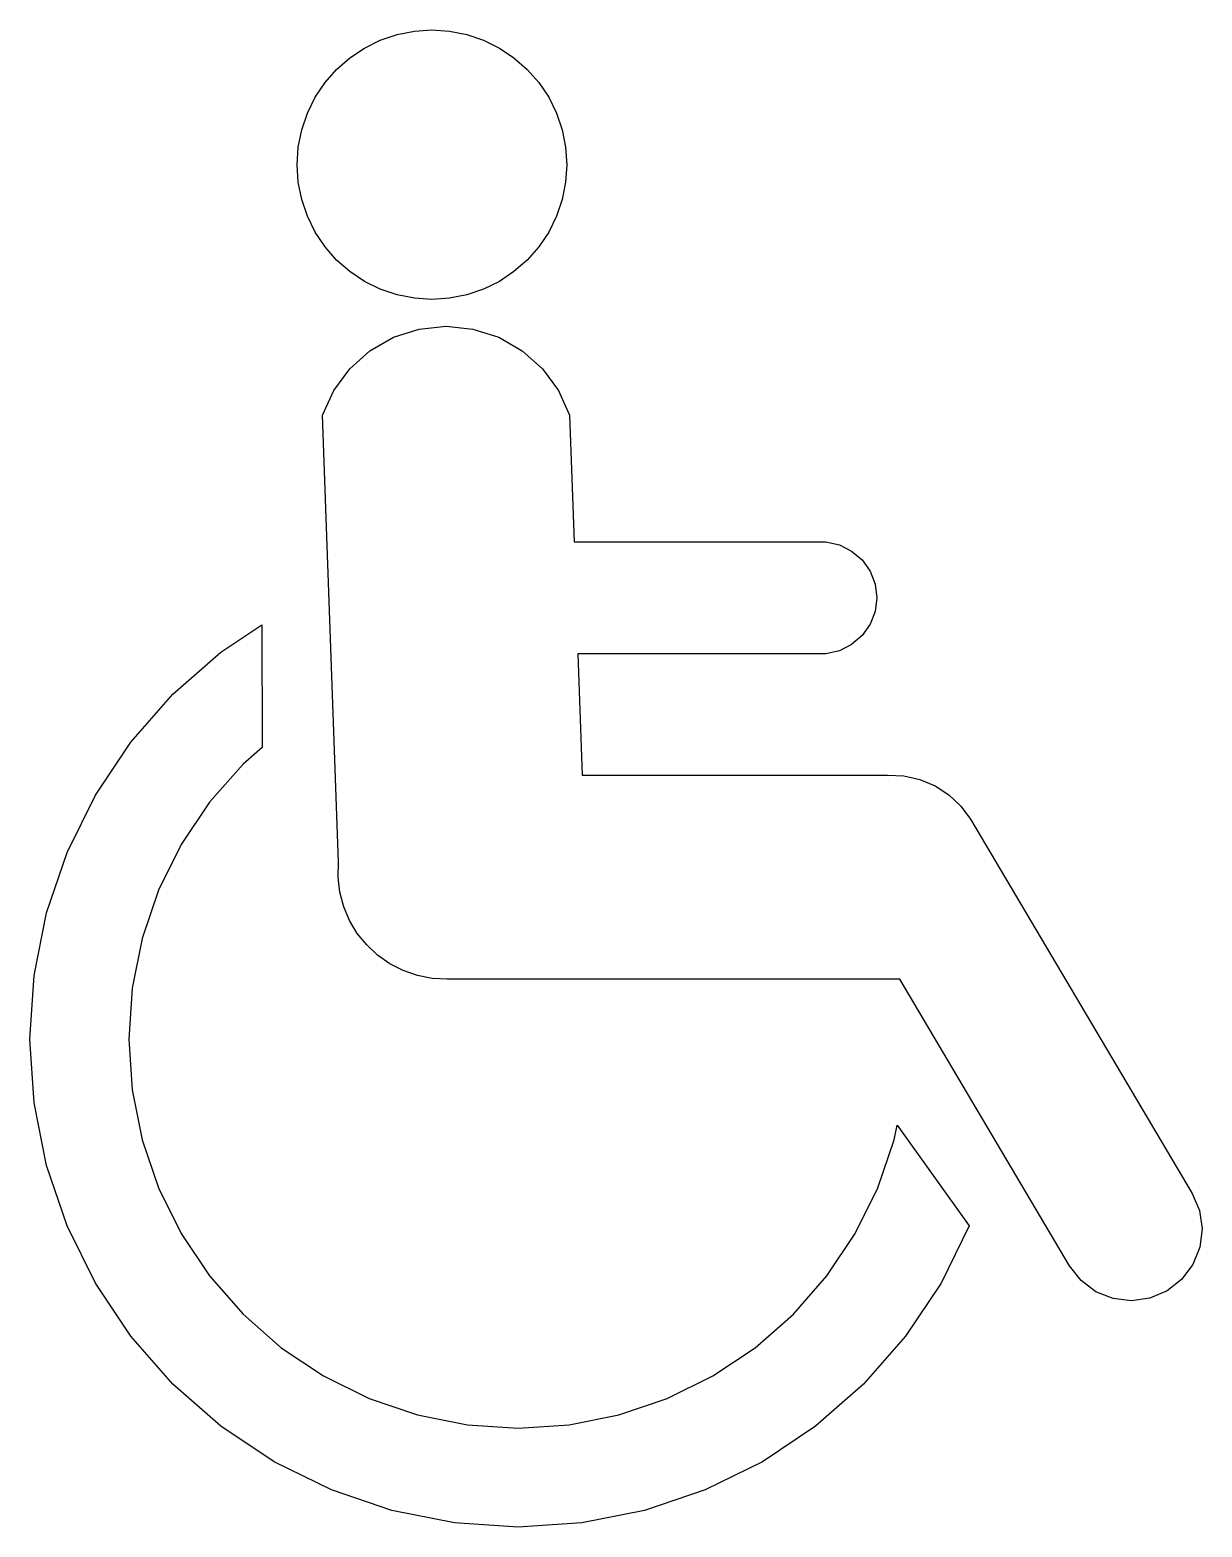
# Model space of a CAD drawing. Header units: metres. Extents: x 0 to 103, y 0 to 132.
import ezdxf

# ---------------------------------------------------------------- set-up
doc = ezdxf.new("R2010")
doc.units = ezdxf.units.M

msp = doc.modelspace()

# ---------------------------------------------------------------- linework, layer by layer
at = {"layer": 'Layer0'}
for points in [[(44.82, 127.27, 0), (45.68, 125.98, 0), (46.37, 124.58, 0), (46.86, 123.11, 0), (47.17, 121.59, 0), (47.27, 120.04, 0), (47.17, 118.49, 0), (46.86, 116.97, 0), (46.37, 115.5, 0), (45.68, 114.1, 0), (44.82, 112.81, 0), (43.79, 111.64, 0), (42.62, 110.62, 0), (41.33, 109.76, 0), (39.94, 109.07, 0), (38.47, 108.57, 0), (36.95, 108.27, 0), (35.4, 108.17, 0), (33.85, 108.27, 0), (32.32, 108.57, 0), (30.85, 109.07, 0), (29.46, 109.76, 0), (28.17, 110.62, 0), (27, 111.64, 0), (25.98, 112.81, 0), (25.12, 114.1, 0), (24.43, 115.5, 0), (23.93, 116.97, 0), (23.63, 118.49, 0), (23.53, 120.04, 0), (23.63, 121.59, 0), (23.93, 123.11, 0), (24.43, 124.58, 0), (25.12, 125.98, 0), (25.98, 127.27, 0), (27, 128.43, 0), (28.17, 129.46, 0), (29.46, 130.32, 0), (30.85, 131.01, 0), (32.32, 131.51, 0), (33.85, 131.81, 0), (35.4, 131.91, 0), (36.95, 131.81, 0), (38.47, 131.51, 0), (39.94, 131.01, 0), (41.33, 130.32, 0), (42.62, 129.46, 0), (43.79, 128.43, 0), (44.82, 127.27, 0)], [(48.63, 66.25, 0), (75.51, 66.25, 0), (76.96, 66.18, 0), (78.37, 65.86, 0), (79.7, 65.3, 0), (80.91, 64.51, 0), (81.97, 63.53, 0), (82.83, 62.37, 0), (102.33, 29.4, 0), (102.97, 27.89, 0), (103.21, 26.27, 0), (103.01, 24.65, 0), (102.4, 23.13, 0), (101.41, 21.82, 0), (100.13, 20.81, 0), (98.62, 20.17, 0), (97, 19.94, 0), (95.37, 20.13, 0), (93.85, 20.74, 0), (92.55, 21.73, 0), (91.53, 23.01, 0), (76.6, 48.27, 0), (36.73, 48.27, 0), (35.41, 48.34, 0), (34.11, 48.59, 0), (32.86, 49.03, 0), (31.69, 49.63, 0), (30.61, 50.38, 0), (29.65, 51.29, 0), (28.82, 52.31, 0), (28.14, 53.45, 0), (27.63, 54.66, 0), (27.29, 55.94, 0), (27.13, 57.25, 0), (27.16, 58.57, 0), (25.77, 97.97, 0), (26.75, 100.14, 0), (28.16, 102.06, 0), (29.94, 103.64, 0), (32.01, 104.83, 0), (34.27, 105.56, 0), (36.64, 105.81, 0), (39.01, 105.56, 0), (41.28, 104.83, 0), (43.34, 103.64, 0), (45.12, 102.06, 0), (46.53, 100.14, 0), (47.51, 97.97, 0), (47.91, 86.81, 0), (70.08, 86.81, 0), (71.27, 86.54, 0), (72.35, 86, 0), (73.28, 85.21, 0), (73.98, 84.22, 0), (74.41, 83.08, 0), (74.56, 81.88, 0), (74.41, 80.67, 0), (73.98, 79.54, 0), (73.28, 78.55, 0), (72.35, 77.76, 0), (71.27, 77.21, 0), (70.08, 76.95, 0), (48.25, 76.95, 0), (48.63, 66.25, 0)], [(76.35, 35.4, 0), (82.71, 26.54, 0), (80.23, 21.5, 0), (77.1, 16.82, 0), (73.39, 12.59, 0), (69.17, 8.88, 0), (64.49, 5.76, 0), (59.45, 3.27, 0), (54.12, 1.46, 0), (48.6, 0.37, 0), (42.99, 0, 0), (37.38, 0.37, 0), (31.87, 1.46, 0), (26.54, 3.27, 0), (21.5, 5.76, 0), (16.82, 8.88, 0), (12.59, 12.59, 0), (8.88, 16.82, 0), (5.76, 21.5, 0), (3.27, 26.54, 0), (1.46, 31.87, 0), (0.37, 37.38, 0), (0, 42.99, 0), (0.37, 48.6, 0), (1.46, 54.12, 0), (3.27, 59.45, 0), (5.76, 64.49, 0), (8.88, 69.17, 0), (12.59, 73.39, 0), (16.82, 77.1, 0), (20.42, 79.51, 0), (20.44, 68.7, 0), (18.76, 67.23, 0), (15.8, 63.86, 0), (13.31, 60.13, 0), (11.33, 56.11, 0), (9.89, 51.86, 0), (9.01, 47.47, 0), (8.72, 42.99, 0), (9.01, 38.52, 0), (9.89, 34.12, 0), (11.33, 29.88, 0), (13.31, 25.86, 0), (15.8, 22.13, 0), (18.76, 18.76, 0), (22.13, 15.8, 0), (25.86, 13.31, 0), (29.88, 11.33, 0), (34.12, 9.89, 0), (38.52, 9.01, 0), (42.99, 8.72, 0), (47.47, 9.01, 0), (51.86, 9.89, 0), (56.11, 11.33, 0), (60.13, 13.31, 0), (63.86, 15.8, 0), (67.23, 18.76, 0), (70.18, 22.13, 0), (72.67, 25.86, 0), (74.66, 29.88, 0), (76.1, 34.12, 0), (76.35, 35.4, 0)]]:
    msp.add_polyline3d(points, dxfattribs=at)

doc.saveas('drawing.dxf')
